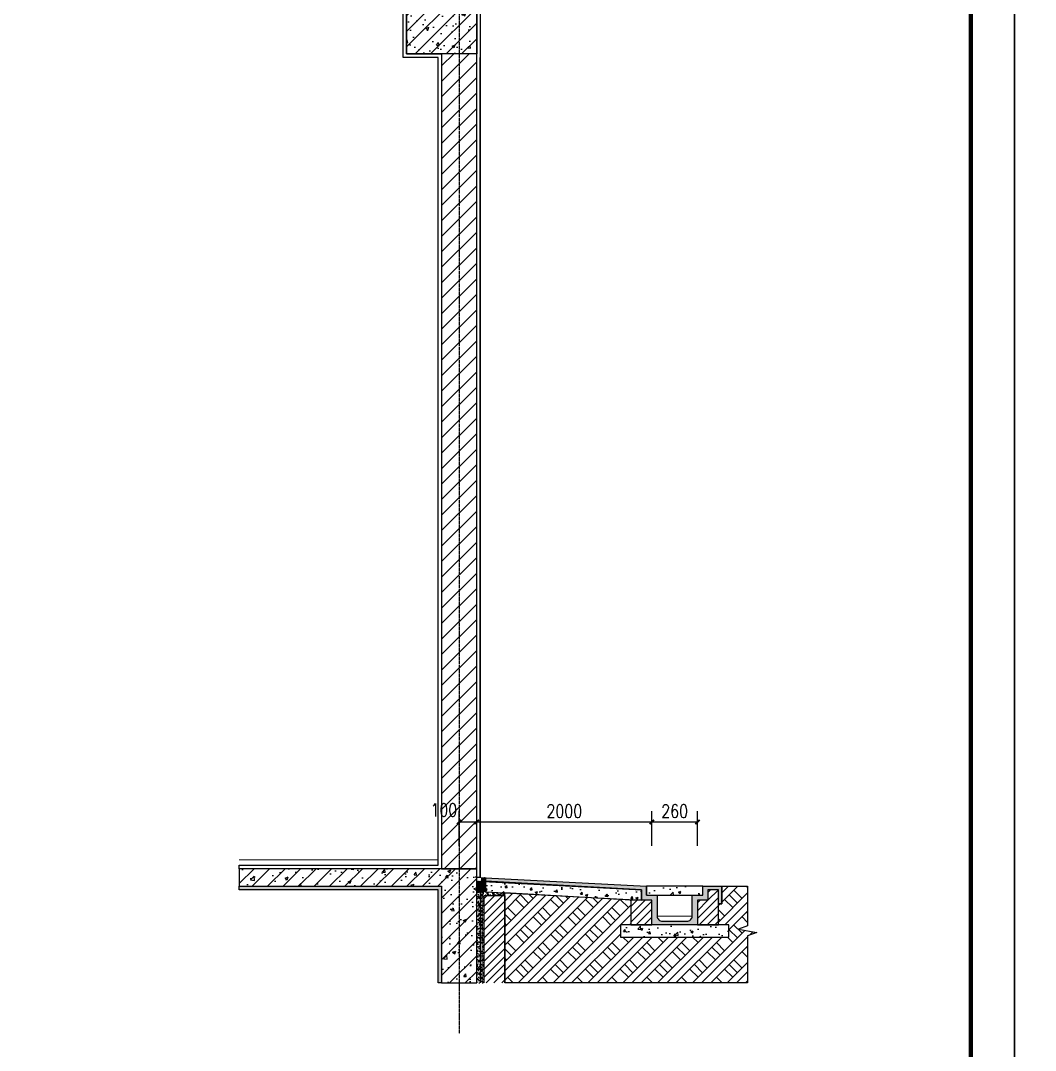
# Model space of a CAD drawing. Extents: x -737978 to 768813, y -372247 to 1140308.
# Drawn here: x -649981 to -644189, y -334998 to -329121 of the extents above; entities that cross this region are included whole.
import ezdxf

# ---------------------------------------------------------------- set-up
doc = ezdxf.new("R2010")
doc.units = 0
doc.header["$LTSCALE"] = 10
doc.header["$MEASUREMENT"] = 0
doc.linetypes.add('DOTE', pattern=[2.42, 2, -0.2, 0.02, -0.2])
doc.layers.get('0').update_dxf_attribs({"linetype": 'CONTINUOUS'})
doc.layers.get('Defpoints').update_dxf_attribs({"linetype": 'CONTINUOUS'})
for name, color, linetype in [('0-填充边线', 7, 'CONTINUOUS'), ('DOTE', 1, 'DOTE'), ('J-COLU-梁柱', 30, 'CONTINUOUS'), ('J-WALL-墙体', 9, 'CONTINUOUS'), ('PUB_DIM', 3, 'CONTINUOUS'), ('PUB_TITLE', 4, 'CONTINUOUS'), ('填充', 8, 'CONTINUOUS')]:
    doc.layers.add(name, color=color, linetype=linetype)
doc.layers.add('粉刷层', color=8, linetype='CONTINUOUS', lineweight=5)
doc.styles.add('_TCH_DIM_T3', font='SIMPLEX.shx', dxfattribs={"width": 0.8, "bigfont": 'GBCBIG.shx'})
doc.dimstyles.new('_TCH_ARCH&&25', dxfattribs={"dimtxt": 74.375, "dimasz": 25, "dimexe": 62.5, "dimexo": 75, "dimgap": 25, "dimtad": 1, "dimdec": 0, "dimzin": 0, "dimdsep": 46, "dimtxsty": '_TCH_DIM_T3', "dimblk": 'ARCHTICK', "dimcen": 0.09, "dimclrt": 7, "dimazin": 2, "dimtfac": 1, "dimtdec": 0, "dimtix": 1, "dimtmove": 2, "dimatfit": 3, "dimfxl": 1, "dimtolj": 1, "dimtzin": 0, "dimarcsym": 0})
pattern_1 = [(50, (-1076823.18, -303186.35), (143.452037, -12.550427), [15, -165]), (355, (-1076823.18, -303186.35), (-27.750267, 150.438427), [12, -132]), (100.4514, (-1076811.22, -303187.4), (115.701876, 137.88791), [12.74804, -140.22842]), (46.1842, (-1076823.18, -303146.35), (213.44821, -33.1038), [22.5, -247.5]), (96.6356, (-1076805.39, -303149.11), (186.93254, 194.82357), [19.12206, -210.3426]), (351.1842, (-1076823.18, -303146.35), (186.93239, 194.82372), [18, -198]), (21, (-1076803.18, -303156.35), (119.38141, -80.523778), [15, -165]), (326, (-1076803.18, -303156.35), (48.663066, 145.03001), [12, -132]), (71.4514, (-1076793.23, -303163.06), (168.044526, 64.5061), [12.74804, -140.22842]), (37.5, (-1076823.175, -303186.35), (2.431971, 66.578771), [0, -130.4, 0, -134, 0, -132.5]), (7.5, (-1076823.175, -303186.35), (52.613907, 78.882342), [0, -76.4, 0, -127.4, 0, -50.5]), (327.5, (-1076867.775, -303186.35), (106.764487, -4.5109743), [0, -50, 0, -156, 0, -207]), (317.5, (-1076887.775, -303186.35), (116.637234, 20.020996), [0, -65, 0, -103.6, 0, -147])]
pattern_2 = [(45, (-1076823.175, -303186.352), (-22.4506403, 22.4506403), [])]

# ---------------------------------------------------------------- blocks, each defined once
blk = doc.blocks.new('_ArchTick')
at = {"color": 0, "linetype": 'ByBlock', "const_width": 0.4}
blk.add_lwpolyline([(-0.5, -0.5), (0.5, 0.5)], dxfattribs=at)
blk = doc.blocks.new('*D257')
at = {"layer": 'Defpoints', "color": 0, "transparency": 16777216}
for p in [(-646117.8, -333694.1), (-646377.8, -333904.5), (-646117.8, -333904.5)]:
    blk.add_point(p, dxfattribs=at)
at = {"layer": 'PUB_DIM', "color": 0, "lineweight": -2, "transparency": 16777216}
for p, q in [((-646377.8, -333829.5), (-646377.8, -333631.6)), ((-646117.8, -333829.5), (-646117.8, -333631.6)), ((-646377.8, -333694.1), (-646117.8, -333694.1))]:
    blk.add_line(p, q, dxfattribs=at)
at = {"layer": 'PUB_DIM', "color": 0, "lineweight": -2, "transparency": 16777216, "xscale": 25, "yscale": 25, "zscale": 25, "rotation": 180}
blk.add_blockref('_ArchTick', (-646377.8, -333694.1), dxfattribs=at)
at = {"layer": 'PUB_DIM', "color": 0, "lineweight": -2, "transparency": 16777216, "xscale": 25, "yscale": 25, "zscale": 25}
blk.add_blockref('_ArchTick', (-646117.8, -333694.1), dxfattribs=at)
at = {"layer": 'PUB_DIM', "color": 7, "transparency": 16777216, "insert": (-646247.8, -333632), "char_height": 74.38, "attachment_point": 5, "style": '_TCH_DIM_T3'}
blk.add_mtext('\\A1;260', dxfattribs=at)
blk = doc.blocks.new('*D258')
at = {"layer": 'Defpoints', "color": 0, "transparency": 16777216}
for p in [(-647377.8, -333694.1), (-647477.8, -333904.5), (-647377.8, -333904.5)]:
    blk.add_point(p, dxfattribs=at)
at = {"layer": 'PUB_DIM', "color": 0, "lineweight": -2, "transparency": 16777216}
for p, q in [((-647477.8, -333829.5), (-647477.8, -333631.6)), ((-647377.8, -333829.5), (-647377.8, -333631.6)), ((-647477.8, -333694.1), (-647377.8, -333694.1))]:
    blk.add_line(p, q, dxfattribs=at)
at = {"layer": 'PUB_DIM', "color": 0, "lineweight": -2, "transparency": 16777216, "xscale": 25, "yscale": 25, "zscale": 25, "rotation": 180}
blk.add_blockref('_ArchTick', (-647477.8, -333694.1), dxfattribs=at)
at = {"layer": 'PUB_DIM', "color": 0, "lineweight": -2, "transparency": 16777216, "xscale": 25, "yscale": 25, "zscale": 25}
blk.add_blockref('_ArchTick', (-647377.8, -333694.1), dxfattribs=at)
at = {"layer": 'PUB_DIM', "color": 7, "transparency": 16777216, "insert": (-647565.3, -333625.4), "char_height": 74.38, "attachment_point": 5, "style": '_TCH_DIM_T3'}
blk.add_mtext('\\A1;100', dxfattribs=at)

msp = doc.modelspace()

# ---------------------------------------------------------------- hatches: boundary and pattern name
h = msp.add_hatch()
h.set_pattern_fill('ANSI37', color=256)
h.set_pattern_definition([(45, (-659359.3218, -227165.0337), (-1.122532015, 1.122532015), []), (135, (-659359.3218, -227165.0337), (-1.122532015, -1.122532015), [])])
h.paths.add_polyline_path([(-647327.8, -334032.7), (-647347.7, -334032), (-647347.7, -334011.9), (-647327.8, -334012.6)])
h = msp.add_hatch()
h.set_pattern_fill('ANSI37', color=256, scale=3)
h.set_pattern_definition([(45, (-659359.322, -227165.0337), (-3.36759605, 3.36759605), []), (135, (-659359.322, -227165.0337), (-3.36759605, -3.36759605), [])])
h.paths.add_polyline_path([(-647377.8, -334030.9), (-647327.8, -334032.7), (-647327.8, -334094.9), (-647377.8, -334093.2)])
at = {"layer": '填充'}
h = msp.add_hatch(dxfattribs=at)
h.set_pattern_fill('钢筋混凝土', color=256, scale=25, style=0)
h.set_pattern_definition([(45, (-326397.45, -252460.92), (-44.194174, 44.194174), []), (50, (-326397.45, -252460.92), (179.315046, -15.688034), [18.75, -206.25]), (355, (-326397.45, -252460.92), (-34.68783, 188.04803), [15, -165]), (100.4514, (-326382.51, -252462.23), (144.627345, 172.35989), [15.93505, -175.28553]), (46.1842, (-326397.45, -252410.92), (266.81026, -41.37975), [28.125, -309.375]), (96.6356, (-326375.22, -252414.37), (233.66568, 243.52947), [23.90257, -262.92825]), (351.1842, (-326397.45, -252410.92), (233.66549, 243.52965), [22.5, -247.5]), (21, (-326372.45, -252423.42), (149.22676, -100.65472), [18.75, -206.25]), (326, (-326372.45, -252423.42), (60.82883, 181.28751), [15, -165]), (71.4514, (-326360.02, -252431.81), (210.05566, 80.63262), [15.93505, -175.28553]), (37.5, (-326397.45, -252460.92), (3.039964, 83.223463), [0, -163, 0, -167.5, 0, -165.625]), (7.5, (-326397.45, -252460.92), (65.767384, 98.602928), [0, -95.5, 0, -159.25, 0, -63.125]), (327.5, (-326453.2, -252460.92), (133.455609, -5.638718), [0, -62.5, 0, -195, 0, -258.75]), (317.5, (-326478.2, -252460.92), (145.796542, 25.026246), [0, -81.25, 0, -129.5, 0, -183.75])])
h.paths.add_polyline_path([(-647377.8, -329310.9), (-647777.8, -329310.9), (-647777.8, -328610.9), (-648733.3, -328610.9), (-648733.3, -328510.9), (-647727.8, -328510.9), (-647377.8, -328510.9)])
h = msp.add_hatch(dxfattribs=at)
h.set_pattern_fill('普通砖', color=256, scale=25, style=0)
h.set_pattern_definition([(45, (-249217.53, -218370.15), (-44.1941915, 44.1941915), [])])
h.paths.add_polyline_path([(-647577.8, -333960.9), (-647377.8, -333960.9), (-647377.8, -329310.9), (-647577.8, -329310.9)])
h = msp.add_hatch(dxfattribs=at)
h.set_pattern_fill('钢筋混凝土', color=256, scale=25, style=0)
h.set_pattern_definition([(45, (-1075223.175, -302330.723), (-44.194174, 44.194174), []), (50, (-1075223.18, -302330.72), (179.315046, -15.688034), [18.75, -206.25]), (355, (-1075223.18, -302330.72), (-34.68783, 188.04803), [15, -165]), (100.4514, (-1075208.23, -302332.03), (144.627345, 172.359886), [15.93505, -175.28553]), (46.1842, (-1075223.18, -302280.72), (266.81026, -41.37975), [28.125, -309.375]), (96.6356, (-1075200.94, -302284.17), (233.66568, 243.52947), [23.90257, -262.92825]), (351.1842, (-1075223.18, -302280.72), (233.66549, 243.52965), [22.5, -247.5]), (21, (-1075198.18, -302293.22), (149.226763, -100.654723), [18.75, -206.25]), (326, (-1075198.18, -302293.22), (60.82883, 181.28751), [15, -165]), (71.4514, (-1075185.74, -302301.61), (210.05566, 80.632624), [15.93505, -175.28553]), (37.5, (-1075223.175, -302330.723), (3.039964, 83.223463), [0, -163, 0, -167.5, 0, -165.625]), (7.5, (-1075223.175, -302330.72), (65.767384, 98.602928), [0, -95.5, 0, -159.25, 0, -63.125]), (327.5, (-1075278.925, -302330.723), (133.455609, -5.638718), [0, -62.5, 0, -195, 0, -258.75]), (317.5, (-1075303.93, -302330.72), (145.796542, 25.026246), [0, -81.25, 0, -129.5, 0, -183.75])])
h.paths.add_polyline_path([(-647377.8, -333960.9), (-648733.3, -333960.9), (-648733.3, -334060.9), (-647577.8, -334060.9), (-647577.8, -334612.6), (-647377.8, -334612.6)])
h = msp.add_hatch(dxfattribs=at)
h.set_pattern_fill('砂灰土', color=256, scale=5, style=0)
h.set_pattern_definition([(37.5, (-1076323.175, -303186.352), (-0.6299336, 19.2682377), [0, -15.2, 0, -17, 0, -16.25]), (7.5, (-1076323.175, -303186.352), (17.697767, 28.2214607), [0, -8.2, 0, -13.7, 0, -5.25]), (327.5, (-1076335.475, -303186.352), (31.1414186, 0.05659054), [0, -5, 0, -18, 0, -23.5]), (317.5, (-1076335.475, -303186.352), (30.061266, 8.7767556), [0, -2.5, 0, -11.8, 0, -13.5])])
edge = h.paths.add_edge_path()
edge.add_line((-646377.8, -334110.9), (-646347.8, -334110.9))
edge.add_line((-646347.8, -334110.9), (-646347.8, -334230.9))
edge.add_arc((-646317.8, -334230.9), 30, 180, 270)
edge.add_line((-646317.8, -334260.9), (-646177.8, -334260.9))
edge.add_arc((-646177.8, -334230.9), 30, 270, 360)
edge.add_line((-646147.8, -334230.9), (-646147.8, -334110.9))
edge.add_line((-646147.8, -334110.9), (-646087.8, -334110.9))
edge.add_line((-646087.8, -334110.9), (-646087.8, -334060.9))
edge.add_line((-646087.8, -334060.9), (-645977.8, -334060.9))
edge.add_line((-645977.8, -334060.9), (-645977.8, -334160.9))
edge.add_line((-645977.8, -334160.9), (-645997.8, -334160.9))
edge.add_line((-645997.8, -334160.9), (-645997.8, -334080.9))
edge.add_line((-645997.8, -334080.9), (-646057.8, -334080.9))
edge.add_line((-646057.8, -334080.9), (-646057.8, -334140.9))
edge.add_line((-646057.8, -334140.9), (-646117.8, -334140.9))
edge.add_line((-646117.8, -334140.9), (-646117.8, -334280.9))
edge.add_line((-646117.8, -334280.9), (-646377.8, -334280.9))
edge.add_line((-646377.8, -334280.9), (-646377.8, -334140.9))
edge.add_line((-646377.8, -334140.9), (-646437.8, -334140.9))
edge.add_line((-646437.8, -334140.9), (-646437.8, -334080.9))
edge.add_line((-646437.8, -334080.9), (-647327.8, -334032.7))
edge.add_line((-647327.8, -334032.7), (-647327.8, -334012.6))
edge.add_line((-647327.8, -334012.6), (-646407.8, -334060.9))
edge.add_line((-646407.8, -334060.9), (-646407.8, -334110.9))
edge.add_line((-646407.8, -334110.9), (-646377.8, -334110.9))
h = msp.add_hatch(dxfattribs=at)
h.set_pattern_fill('砂灰土', color=256, scale=6.25, style=0)
h.set_pattern_definition([(37.5, (-1567094.99, 158894.925), (-0.78741698, 24.0852971), [0, -19, 0, -21.25, 0, -20.3125]), (7.5, (-1567094.99, 158894.925), (22.1222088, 35.2768258), [0, -10.25, 0, -17.125, 0, -6.5625]), (327.5, (-1567110.364, 158894.925), (38.92677327, 0.07073817), [0, -6.25, 0, -22.5, 0, -29.375]), (317.5, (-1567110.364, 158894.925), (37.5765826, 10.9709446), [0, -3.125, 0, -14.75, 0, -16.875])])
h.paths.add_polyline_path([(-647597.8, -334612.6), (-647597.8, -334080.9), (-648733.3, -334080.9), (-648733.3, -334060.9), (-647577.8, -334060.9), (-647577.8, -334612.6)])
h = msp.add_hatch(dxfattribs=at)
h.set_pattern_fill('混凝土', color=8, scale=20, style=0)
h.set_pattern_definition([(50, (-1076323.18, -303186.35), (143.452037, -12.550427), [15, -165]), (355, (-1076323.18, -303186.35), (-27.750267, 150.438427), [12, -132]), (100.4514, (-1076311.22, -303187.4), (115.701876, 137.88791), [12.74804, -140.22842]), (46.1842, (-1076323.18, -303146.35), (213.44821, -33.1038), [22.5, -247.5]), (96.6356, (-1076305.39, -303149.11), (186.93254, 194.82357), [19.12206, -210.3426]), (351.1842, (-1076323.18, -303146.35), (186.93239, 194.82372), [18, -198]), (21, (-1076303.18, -303156.35), (119.38141, -80.523778), [15, -165]), (326, (-1076303.18, -303156.35), (48.663066, 145.03001), [12, -132]), (71.4514, (-1076293.23, -303163.06), (168.044526, 64.5061), [12.74804, -140.22842]), (37.5, (-1076323.175, -303186.35), (2.431971, 66.578771), [0, -130.4, 0, -134, 0, -132.5]), (7.5, (-1076323.175, -303186.35), (52.613907, 78.882342), [0, -76.4, 0, -127.4, 0, -50.5]), (327.5, (-1076367.775, -303186.35), (106.764487, -4.5109743), [0, -50, 0, -156, 0, -207]), (317.5, (-1076387.775, -303186.35), (116.637234, 20.020996), [0, -65, 0, -103.6, 0, -147])])
h.paths.add_polyline_path([(-646437.8, -334080.9), (-647327.8, -334032.7), (-647327.8, -334093.6), (-646437.8, -334140.9)])
h = msp.add_hatch(dxfattribs=at)
h.set_pattern_fill('夯实土壤', color=8, scale=25, style=0)
h.set_pattern_definition([(45, (-1076293.68, -303186.35), (-99.348503, 99.348503), []), (45, (-1076241.18, -303186.35), (-99.348503, 99.348503), []), (45, (-1076188.68, -303186.35), (-99.348503, 99.348503), []), (135, (-1076293.68, -303186.35), (-99.348503, -99.348503), [66.25, -74.25]), (135, (-1076267.43, -303160.1), (-99.348503, -99.348503), [66.25, -74.25]), (135, (-1076241.18, -303133.85), (-99.348503, -99.348503), [66.25, -74.25])])
h.paths.add_polyline_path([(-645977.8, -334060.9), (-645831.5, -334060.9), (-645831.5, -334286.9), (-645884, -334305.5), (-645779, -334324.1), (-645831.5, -334343.2), (-645831.5, -334612.6), (-647217.8, -334612.6), (-647217.6, -334097.3), (-646497.8, -334138.8), (-646497.8, -334280.9), (-646557.8, -334280.9), (-646557.8, -334350.9), (-645937.8, -334350.9), (-645937.8, -334280.9), (-645997.8, -334280.9), (-645997.8, -334160.9), (-645977.8, -334160.9)])
h = msp.add_hatch(dxfattribs=at)
h.set_pattern_fill('混凝土', color=8, scale=20, style=0)
h.set_pattern_definition(pattern_1)
h.paths.add_polyline_path([(-646087.8, -334060.9), (-646407.8, -334060.9), (-646407.8, -334110.9), (-646087.8, -334110.9)])
h = msp.add_hatch(dxfattribs=at)
h.set_pattern_fill('ANSI31', color=8, scale=20, style=0)
h.set_pattern_definition(pattern_2)
h.paths.add_polyline_path([(-645997.8, -334080.9), (-646057.8, -334080.9), (-646057.8, -334140.9), (-646117.8, -334140.9), (-646117.8, -334280.9), (-645997.8, -334280.9)])
h = msp.add_hatch(dxfattribs=at)
h.set_pattern_fill('砂灰土', color=256, scale=5, style=0)
h.set_pattern_definition([(37.5, (-648551.825, -241274.457), (-0.6299336, 19.2682377), [0, -15.2, 0, -17, 0, -16.25]), (7.5, (-648551.825, -241274.457), (17.697767, 28.221461), [0, -8.2, 0, -13.7, 0, -5.25]), (327.5, (-648564.125, -241274.457), (31.1414186, 0.0565905), [0, -5, 0, -18, 0, -23.5]), (317.5, (-648564.125, -241274.457), (30.061266, 8.776756), [0, -2.5, 0, -11.8, 0, -13.5])])
h.paths.add_polyline_path([(-647377.8, -334093.2), (-647357.8, -334093.2), (-647357.8, -334612.6), (-647377.8, -334612.6)])
h = msp.add_hatch(dxfattribs=at)
h.set_pattern_fill('砂灰土', color=256, scale=5, style=0)
h.set_pattern_definition([(37.5, (-659359.322, -227165.034), (-0.6299336, 19.2682377), [0, -15.2, 0, -17, 0, -16.25]), (7.5, (-659359.322, -227165.034), (17.697767, 28.2214607), [0, -8.2, 0, -13.7, 0, -5.25]), (327.5, (-659371.622, -227165.034), (31.1414186, 0.0565905), [0, -5, 0, -18, 0, -23.5]), (317.5, (-659371.622, -227165.034), (30.061266, 8.7767556), [0, -2.5, 0, -11.8, 0, -13.5])])
h.paths.add_polyline_path([(-647337.8, -334114.9), (-647337.8, -334612.6), (-647357.8, -334612.6), (-647357.8, -334093.2), (-647337.8, -334093.2), (-647217.8, -334099.9), (-647217.8, -334114.9)])
h = msp.add_hatch(dxfattribs=at)
h.set_pattern_fill('ANSI31', color=8, scale=20, style=0)
h.set_pattern_definition([(45, (-659359.322, -227165.034), (-22.45064, 22.45064), [])])
h.paths.add_polyline_path([(-647337.8, -334114.9), (-647217.8, -334114.9), (-647217.8, -334612.6), (-647337.8, -334612.6)])
h = msp.add_hatch(dxfattribs=at)
h.set_pattern_fill('ANSI31', color=8, scale=20, style=0)
h.set_pattern_definition(pattern_2)
h.paths.add_polyline_path([(-646377.8, -334140.9), (-646497.8, -334140.9), (-646497.8, -334280.9), (-646377.8, -334280.9)])
h = msp.add_hatch(dxfattribs=at)
h.set_pattern_fill('混凝土', color=8, scale=20, style=0)
h.set_pattern_definition(pattern_1)
h.paths.add_polyline_path([(-645937.8, -334280.9), (-646557.8, -334280.9), (-646557.8, -334350.9), (-645937.8, -334350.9)])

# ---------------------------------------------------------------- linework, layer by layer
for points in [[(-647347.8, -334032), (-647347.8, -334011.9)], [(-647327.8, -334035.1), (-647327.8, -334015.1)], [(-647327.8, -334094.9), (-647327.8, -334035.1)], [(-647337.8, -334093.2), (-647377.8, -334093.2)]]:
    msp.add_lwpolyline(points)
at = {"const_width": 4}
for points in [[(-647352.8, -334093.2), (-647352.8, -334612.6)], [(-647343.8, -334093.2), (-647343.8, -334612.6)]]:
    msp.add_lwpolyline(points, dxfattribs=at)
at = {"layer": '0-填充边线'}
for points in [[(-647442.8, -316080.9), (-647357.8, -316090.9), (-647357.8, -316090.9), (-647357.8, -317600.9), (-647357.8, -327490.9), (-647357.8, -327490.9), (-647357.8, -327680.9), (-647357.8, -327680.9), (-647357.8, -329140.9), (-647357.8, -329140.9), (-647357.8, -334011.6), (-647357.8, -329330.9), (-647357.8, -334011.6), (-647377.8, -334010.9), (-647377.8, -317480.9)], [(-647777.8, -328610.9), (-647777.8, -329310.9), (-647577.8, -329310.9), (-647577.8, -333960.9), (-648733.3, -333960.9), (-648733.3, -333940.9), (-647597.8, -333940.9), (-647597.8, -329330.9)], [(-647597.8, -329330.9), (-647797.8, -329330.9), (-647797.8, -328630.9)]]:
    msp.add_lwpolyline(points, dxfattribs=at)
at = {"layer": '0-填充边线', "color": 8}
msp.add_lwpolyline([(-646377.8, -334110.9), (-646347.8, -334110.9), (-646347.8, -334230.9, 0.414214), (-646317.8, -334260.9), (-646177.8, -334260.9, 0.414214), (-646147.8, -334230.9), (-646147.8, -334110.9), (-646087.8, -334110.9), (-646087.8, -334060.9), (-645977.8, -334060.9), (-645977.8, -334160.9), (-645997.8, -334160.9), (-645997.8, -334080.9), (-646057.8, -334080.9), (-646057.8, -334140.9), (-646117.8, -334140.9), (-646117.8, -334280.9), (-646377.8, -334280.9), (-646377.8, -334140.9), (-646437.8, -334140.9), (-646437.8, -334080.9), (-647327.8, -334032.7), (-647327.8, -334012.6), (-646407.8, -334060.9), (-646407.8, -334110.9)], format="xyb", close=True, dxfattribs=at)
for points in [[(-647597.8, -334612.6), (-647597.8, -334080.9), (-648733.3, -334080.9), (-648733.3, -334060.9), (-647577.8, -334060.9), (-647577.8, -334612.6)], [(-645977.8, -334060.9), (-645831.5, -334060.9), (-645831.5, -334286.9), (-645884, -334305.5), (-645779, -334324.1), (-645831.5, -334343.2), (-645831.5, -334612.6), (-647217.8, -334612.6), (-647217.6, -334097.3), (-646497.8, -334138.8), (-646497.8, -334280.9), (-646557.8, -334280.9), (-646557.8, -334350.9), (-645937.8, -334350.9), (-645937.8, -334280.9), (-645997.8, -334280.9), (-645997.8, -334160.9), (-645977.8, -334160.9)]]:
    msp.add_lwpolyline(points, close=True, dxfattribs=at)
at = {"layer": 'DOTE'}
msp.add_lwpolyline([(-647477.8, -308985.8), (-647477.8, -334902.1)], dxfattribs=at)
at = {"layer": 'J-COLU-梁柱'}
for points in [[(-647377.8, -329310.9), (-647777.8, -329310.9), (-647777.8, -328610.9), (-648733.3, -328610.9), (-648733.3, -328510.9), (-647727.8, -328510.9), (-647727.8, -328510.9), (-647377.8, -328510.9), (-647377.8, -329310.9)], [(-647377.8, -333960.9), (-647377.8, -333960.9), (-648733.3, -333960.9), (-648733.3, -334060.9), (-647577.8, -334060.9), (-647577.8, -334612.6), (-647377.8, -334612.6), (-647377.8, -333960.9)]]:
    msp.add_lwpolyline(points, dxfattribs=at)
msp.add_lwpolyline([(-647577.8, -333960.9), (-647377.8, -333960.9), (-647377.8, -329310.9), (-647577.8, -329310.9)], close=True, dxfattribs=at)
at = {"layer": 'J-WALL-墙体'}
for p, q in [((-647377.8, -334030.9), (-646437.8, -334080.9)), ((-646437.8, -334080.9), (-646437.8, -334140.9)), ((-646407.8, -334110.9), (-646407.8, -334060.9)), ((-647217.8, -334280.9), (-647217.8, -334350.9))]:
    msp.add_line(p, q, dxfattribs=at)
for points in [[(-647327.8, -334010.9), (-647327.8, -334094.9)], [(-646437.8, -334140.9), (-646437.8, -334080.9)], [(-647337.8, -334114.9), (-647337.8, -334612.6)], [(-647217.8, -334114.9), (-647337.8, -334114.9)], [(-647217.8, -334114.9), (-647217.8, -334612.6)]]:
    msp.add_lwpolyline(points, dxfattribs=at)
for points in [[(-646437.8, -334080.9), (-647327.8, -334032.7), (-647327.8, -334093.6), (-646437.8, -334140.9)], [(-646087.8, -334060.9), (-646407.8, -334060.9), (-646407.8, -334110.9), (-646087.8, -334110.9)], [(-645997.8, -334080.9), (-646057.8, -334080.9), (-646057.8, -334140.9), (-646117.8, -334140.9), (-646117.8, -334280.9), (-645997.8, -334280.9)], [(-646377.8, -334140.9), (-646497.8, -334140.9), (-646497.8, -334280.9), (-646377.8, -334280.9)], [(-645937.8, -334280.9), (-646557.8, -334280.9), (-646557.8, -334350.9), (-645937.8, -334350.9)]]:
    msp.add_lwpolyline(points, close=True, dxfattribs=at)
at = {"layer": 'PUB_DIM'}
for p, q in [((-647377.8, -333829.5), (-647377.8, -333631.6)), ((-646377.8, -333829.5), (-646377.8, -333631.6)), ((-647377.8, -333694.1), (-646377.8, -333694.1))]:
    msp.add_line(p, q, dxfattribs=at)
at = {"layer": 'PUB_TITLE'}
for points in [[(-644307.6, -338662.7), (-629457.6, -338662.7), (-629457.6, -301887.7), (-644307.6, -301887.7)], [(-659157.6, -338662.7), (-644307.6, -338662.7), (-644307.6, -307137.7), (-659157.6, -307137.7)]]:
    msp.add_lwpolyline(points, close=True, dxfattribs=at)
at = {"layer": 'PUB_TITLE', "const_width": 25}
msp.add_lwpolyline([(-658907.6, -338412.7), (-644557.6, -338412.7), (-644557.6, -307762.7), (-658907.6, -307762.7)], close=True, dxfattribs=at)
at = {"layer": '粉刷层'}
for p in [(-647377.8, -334010.9), (-646407.8, -334060.9)]:
    msp.add_line(p, (-646407.8, -334060.9), dxfattribs=at)
for points in [[(-647597.8, -333910.9), (-647597.8, -333910.9), (-648733.3, -333910.9)], [(-647597.8, -333940.9), (-648733.3, -333940.9)], [(-648733.3, -334080.9), (-647597.8, -334080.9), (-647597.8, -334612.6)], [(-645997.8, -334160.9), (-645977.8, -334160.9), (-645977.8, -334060.9), (-646087.8, -334060.9)], [(-645977.8, -334060.9), (-645831.5, -334060.9)], [(-647357.8, -334093.2), (-647357.8, -334612.6)], [(-647217.8, -334114.9), (-647217.8, -334103.5)], [(-646147.8, -334230.9), (-646347.8, -334230.9)], [(-647217.8, -334612.6), (-645831.5, -334612.6)]]:
    msp.add_lwpolyline(points, dxfattribs=at)
msp.add_lwpolyline([(-646147.8, -334110.9), (-646147.8, -334230.9, -0.414214), (-646177.8, -334260.9), (-646317.8, -334260.9, -0.414214), (-646347.8, -334230.9), (-646347.8, -334110.9)], format="xyb", dxfattribs=at)

# ---------------------------------------------------------------- block references
at = {"layer": 'PUB_DIM', "xscale": 25, "yscale": 25, "zscale": 25, "rotation": 180}
msp.add_blockref('_ArchTick', (-647377.8, -333694.1), dxfattribs=at)
at = {"layer": 'PUB_DIM', "xscale": 25, "yscale": 25, "zscale": 25}
msp.add_blockref('_ArchTick', (-646377.8, -333694.1), dxfattribs=at)

# ---------------------------------------------------------------- texts
at = {"layer": 'PUB_DIM', "color": 7, "insert": (-646877.8, -333632), "char_height": 74.38, "attachment_point": 5, "style": '_TCH_DIM_T3'}
msp.add_mtext('\\A1;2000', dxfattribs=at)

# ---------------------------------------------------------------- dimensions: what is measured, and where the dimension line sits
at = {"layer": 'PUB_DIM'}
dim = msp.add_linear_dim(base=(-647377.8, -333694.1), p1=(-647477.8, -333904.5), p2=(-647377.8, -333904.5), angle=0, dimstyle='_TCH_ARCH&&25', dxfattribs=at)
dim.commit()
dim.dimension.update_dxf_attribs({"geometry": '*D258', "text_midpoint": (-647565.3, -333625.4), "dimtype": 129})
dim = msp.add_aligned_dim(p1=(-646377.8, -333904.5), p2=(-646117.8, -333904.5), distance=210.3, dimstyle='_TCH_ARCH&&25', dxfattribs=at)
dim.commit()
dim.dimension.update_dxf_attribs({"geometry": '*D257', "text_midpoint": (-646247.8, -333632)})

doc.saveas('drawing.dxf')
